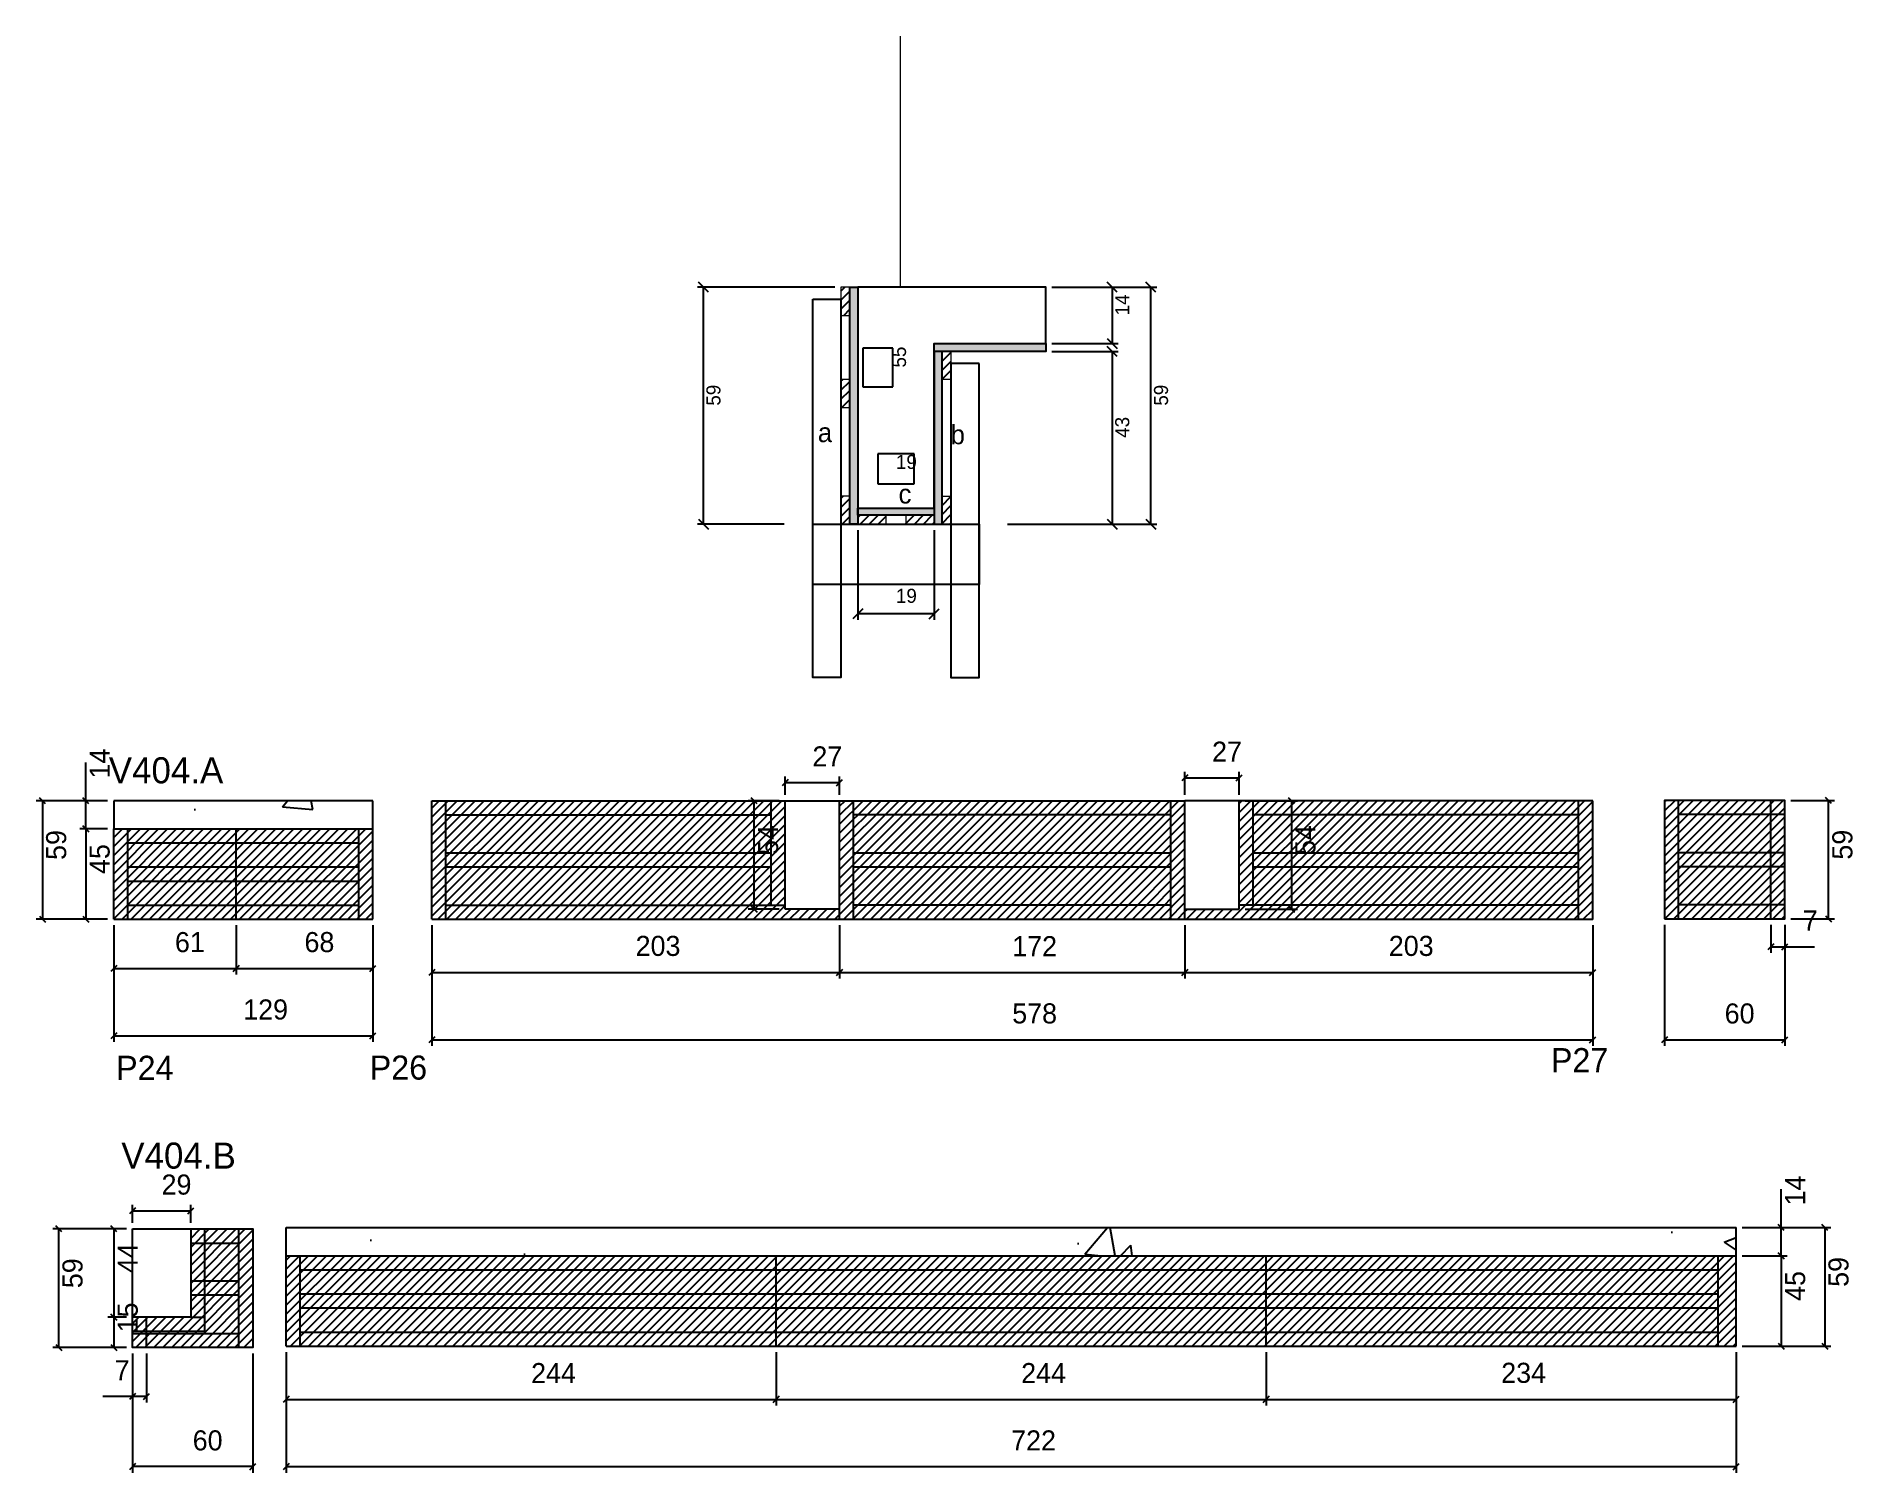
# Model space of a CAD drawing. Header units: metres. Extents: x 8188 to 9093, y 5144 to 5860.
import ezdxf

# ---------------------------------------------------------------- set-up
doc = ezdxf.new("R2010")
doc.units = ezdxf.units.M
for name, color, linetype in [('5', 7, 'Continuous'), ('CONCRETO', 7, 'Continuous'), ('COTA', 7, 'Continuous'), ('Cota Seção (2x)', 7, 'Continuous'), ('detalhes', 7, 'Continuous'), ('Hachura', 7, 'Continuous'), ('Madeira', 7, 'Continuous'), ('Painéis', 7, 'Continuous'), ('REAPROVEITAMENTO', 7, 'Continuous'), ('SARR_2.2x7', 7, 'Continuous'), ('SARR_3.5x7', 7, 'Continuous'), ('Texto Seção', 7, 'Continuous')]:
    doc.layers.add(name, color=color, linetype=linetype)

msp = doc.modelspace()

# ---------------------------------------------------------------- hatches: boundary and pattern name
at = {"layer": 'COTA'}
h = msp.add_hatch(dxfattribs=at)
h.set_pattern_fill('AR-CONC')
h.paths.add_polyline_path([(8355.73, 5479.2), (8226.73, 5479.2), (8226.73, 5465.2), (8355.73, 5465.2), (8355.73, 5479.2)])
h = msp.add_hatch(dxfattribs=at)
h.set_pattern_fill('AR-CONC')
h.paths.add_polyline_path([(9034.57, 5266.53), (9034.57, 5252.53), (8312.57, 5252.53), (8312.57, 5266.53), (9034.57, 5266.53)])
at = {"layer": 'Hachura'}
h = msp.add_hatch(dxfattribs=at)
h.set_pattern_fill('ANSI31')
h.paths.add_polyline_path([(8588.8, 5721), (8593.2, 5721), (8593.2, 5735), (8588.8, 5735), (8588.8, 5721)])
h = msp.add_hatch(color=7, dxfattribs=at)
h.dxf.hatch_style = 1
h.paths.add_polyline_path([(8593.2, 5735), (8597.2, 5735), (8597.2, 5617), (8593.2, 5617), (8593.2, 5735), (8593.2, 5735)])
h = msp.add_hatch(color=7, dxfattribs=at)
h.dxf.hatch_style = 1
h.paths.add_polyline_path([(8635.2, 5703), (8635.2, 5707), (8690.8, 5707), (8690.8, 5703), (8635.2, 5703)])
h = msp.add_hatch(color=7, dxfattribs=at)
h.dxf.hatch_style = 1
h.paths.add_polyline_path([(8639.2, 5703), (8635.2, 5703), (8635.2, 5617), (8639.2, 5617), (8639.2, 5703), (8639.2, 5703)])
h = msp.add_hatch(dxfattribs=at)
h.set_pattern_fill('ANSI31')
h.paths.add_polyline_path([(8643.6, 5689), (8639.2, 5689), (8639.2, 5703), (8643.6, 5703), (8643.6, 5689)])
h = msp.add_hatch(dxfattribs=at)
h.set_pattern_fill('ANSI31')
h.paths.add_polyline_path([(8588.8, 5675.11), (8593.2, 5675.11), (8593.2, 5689.11), (8588.8, 5689.11), (8588.8, 5675.11)])
h = msp.add_hatch(dxfattribs=at)
h.set_pattern_fill('ANSI31')
h.paths.add_polyline_path([(8588.8, 5617), (8593.2, 5617), (8593.2, 5631), (8588.8, 5631), (8588.8, 5617)])
h = msp.add_hatch(color=7, dxfattribs=at)
h.dxf.hatch_style = 1
h.paths.add_polyline_path([(8597.2, 5621.4), (8597.2, 5625), (8635.2, 5625), (8635.2, 5621.4), (8597.2, 5621.4)])
h = msp.add_hatch(dxfattribs=at)
h.set_pattern_fill('ANSI31')
h.paths.add_polyline_path([(8643.6, 5617), (8639.2, 5617), (8639.2, 5631), (8643.6, 5631), (8643.6, 5617)])
h = msp.add_hatch(dxfattribs=at)
h.set_pattern_fill('ANSI31')
h.paths.add_polyline_path([(8597.2, 5617), (8597.2, 5621.4), (8611.2, 5621.4), (8611.2, 5617), (8597.2, 5617)])
h = msp.add_hatch(dxfattribs=at)
h.set_pattern_fill('ANSI31')
h.paths.add_polyline_path([(8635.2, 5617), (8635.2, 5621.4), (8621.2, 5621.4), (8621.2, 5617), (8635.2, 5617)])
at = {"layer": 'REAPROVEITAMENTO'}
h = msp.add_hatch(dxfattribs=at)
h.set_pattern_fill('ANSI31')
h.paths.add_polyline_path([(8588.1, 5425.2), (8561.1, 5425.2), (8561.1, 5479.2), (8385.1, 5479.2), (8385.1, 5420.2), (8588.1, 5420.2), (8588.1, 5425.2)])
h = msp.add_hatch(dxfattribs=at)
h.set_pattern_fill('ANSI31')
h.paths.add_polyline_path([(8760.1, 5420.2), (8760.1, 5479.2), (8588.1, 5479.2), (8588.1, 5420.2), (8760.1, 5420.2)])
h = msp.add_hatch(dxfattribs=at)
h.set_pattern_fill('ANSI31')
h.paths.add_polyline_path([(8787.1, 5425.2), (8760.1, 5425.2), (8760.1, 5420.2), (8963.1, 5420.2), (8963.1, 5479.2), (8787.1, 5479.2), (8787.1, 5425.2), (8787.1, 5425.2)])
h = msp.add_hatch(dxfattribs=at)
h.set_pattern_fill('ANSI31')
h.paths.add_polyline_path([(9058.83, 5420.35), (9058.83, 5479.35), (8998.83, 5479.35), (8998.83, 5420.35), (9058.83, 5420.35), (9058.83, 5420.35)])
h = msp.add_hatch(dxfattribs=at)
h.set_pattern_fill('ANSI31')
h.paths.add_polyline_path([(8355.73, 5420.2), (8355.73, 5465.2), (8226.73, 5465.2), (8226.73, 5420.2), (8355.73, 5420.2), (8355.73, 5420.2)])
h = msp.add_hatch(dxfattribs=at)
h.set_pattern_fill('ANSI31')
h.paths.add_polyline_path([(8265.08, 5265.86), (8265.08, 5221.86), (8236.08, 5221.86), (8236.08, 5206.86), (8296.08, 5206.86), (8296.08, 5265.86), (8265.08, 5265.86)])
h = msp.add_hatch(dxfattribs=at)
h.set_pattern_fill('ANSI31')
h.paths.add_polyline_path([(9034.57, 5207.53), (9034.57, 5252.53), (8312.57, 5252.53), (8312.57, 5207.53), (9034.57, 5207.53)])

# ---------------------------------------------------------------- linework, layer by layer
at = {"layer": 'CONCRETO', "color": 251, "lineweight": 25}
msp.add_lwpolyline([(8690.8, 5707), (8690.8, 5735), (8597.2, 5735), (8597.2, 5707), (8597.2, 5707), (8597.2, 5625), (8635.2, 5625), (8635.2, 5707)], close=True, dxfattribs=at)
at = {"layer": 'COTA', "color": 4, "lineweight": 25}
for p, q in [((8585.8, 5735), (8517.33, 5735)), ((8520.33, 5617), (8520.33, 5735)), ((8693.8, 5735), (8746.18, 5735)), ((8693.8, 5735), (8726.86, 5735)), ((8723.86, 5735), (8723.86, 5707)), ((8743.18, 5617), (8743.18, 5735)), ((8693.8, 5707), (8726.86, 5707)), ((8693.8, 5703), (8726.86, 5703)), ((8723.86, 5703), (8723.86, 5617)), ((8560.6, 5617), (8517.33, 5617)), ((8671.8, 5617), (8746.18, 5617)), ((8671.8, 5617), (8726.86, 5617)), ((8597.2, 5614), (8597.2, 5569.28)), ((8635.2, 5614), (8635.2, 5569.28)), ((8635.2, 5572.28), (8597.2, 5572.28)), ((8212.83, 5479.2), (8212.83, 5498.31)), ((8561.1, 5482.2), (8561.1, 5491.19)), ((8588.1, 5482.2), (8588.1, 5491.19)), ((8760.1, 5482.2), (8760.1, 5493.58)), ((8760.1, 5490.58), (8787.1, 5490.58)), ((8787.1, 5482.2), (8787.1, 5493.58)), ((8588.1, 5488.19), (8561.1, 5488.19)), ((8223.73, 5479.2), (8188.22, 5479.2)), ((8191.22, 5479.2), (8191.22, 5420.2)), ((8223.73, 5479.2), (8209.83, 5479.2)), ((8212.83, 5465.2), (8212.83, 5479.2)), ((8558.1, 5479.2), (8542.66, 5479.2)), ((8545.66, 5425.2), (8545.66, 5479.2)), ((8790.1, 5479.2), (8816.16, 5479.2)), ((8813.16, 5479.2), (8813.16, 5425.2)), ((9061.83, 5479.35), (9083.55, 5479.35)), ((9080.55, 5420.35), (9080.55, 5479.35)), ((8223.73, 5465.2), (8209.83, 5465.2)), ((8223.73, 5465.2), (8209.83, 5465.2)), ((8212.83, 5465.2), (8212.83, 5420.2)), ((8223.73, 5420.2), (8188.22, 5420.2)), ((8223.73, 5420.2), (8209.83, 5420.2)), ((8226.73, 5417.2), (8226.73, 5392.66)), ((8226.73, 5417.2), (8226.73, 5359.12)), ((8287.73, 5417.2), (8287.73, 5392.66)), ((8287.73, 5417.2), (8287.73, 5392.66)), ((8355.73, 5417.2), (8355.73, 5392.66)), ((8355.73, 5417.2), (8355.73, 5359.12)), ((8385.1, 5417.2), (8385.1, 5390.66)), ((8385.1, 5417.2), (8385.1, 5357.12)), ((8558.1, 5425.2), (8542.66, 5425.2)), ((8588.1, 5417.2), (8588.1, 5390.66)), ((8588.1, 5417.2), (8588.1, 5390.66)), ((8760.1, 5417.2), (8760.1, 5390.66)), ((8760.1, 5417.2), (8760.1, 5390.66)), ((8790.1, 5425.2), (8816.16, 5425.2)), ((8963.1, 5417.2), (8963.1, 5390.66)), ((8963.1, 5417.2), (8963.1, 5357.12)), ((8998.83, 5417.35), (8998.83, 5357.12)), ((9051.83, 5417.35), (9051.83, 5403.45)), ((9058.83, 5417.35), (9058.83, 5403.45)), ((9058.83, 5417.35), (9058.83, 5357.12)), ((9061.83, 5420.35), (9083.55, 5420.35)), ((9051.83, 5406.45), (9058.83, 5406.45)), ((9058.83, 5406.45), (9073.56, 5406.45)), ((8226.73, 5395.66), (8287.73, 5395.66)), ((8287.73, 5395.66), (8355.73, 5395.66)), ((8385.1, 5393.66), (8588.1, 5393.66)), ((8588.1, 5393.66), (8760.1, 5393.66)), ((8760.1, 5393.66), (8963.1, 5393.66)), ((8226.73, 5362.12), (8355.73, 5362.12)), ((8385.1, 5360.12), (8963.1, 5360.12)), ((8998.83, 5360.12), (9058.83, 5360.12)), ((9057, 5266.53), (9057, 5285.64)), ((8236.08, 5268.86), (8236.08, 5277.9)), ((8236.08, 5274.9), (8265.08, 5274.9)), ((8265.08, 5268.86), (8265.08, 5277.9)), ((8233.08, 5265.86), (8196.36, 5265.86)), ((8199.36, 5206.86), (8199.36, 5265.86)), ((8233.08, 5265.86), (8223.81, 5265.86)), ((8226.81, 5265.86), (8226.81, 5221.86)), ((9037.57, 5266.53), (9060, 5266.53)), ((9037.57, 5266.53), (9081.62, 5266.53)), ((9057, 5252.53), (9057, 5266.53)), ((9078.62, 5266.53), (9078.62, 5207.53)), ((9037.57, 5252.53), (9060, 5252.53)), ((9037.57, 5252.53), (9060, 5252.53)), ((9057, 5252.53), (9057, 5207.53)), ((8233.08, 5221.86), (8223.81, 5221.86)), ((8233.08, 5221.86), (8223.81, 5221.86)), ((8226.81, 5221.86), (8226.81, 5206.86)), ((8233.08, 5206.86), (8196.36, 5206.86)), ((8233.08, 5206.86), (8223.81, 5206.86)), ((8236.08, 5203.86), (8236.08, 5179.42)), ((8236.08, 5203.86), (8236.08, 5144.45)), ((8243.08, 5203.86), (8243.08, 5179.42)), ((8296.08, 5203.86), (8296.08, 5144.45)), ((8312.57, 5204.53), (8312.57, 5177.99)), ((8312.57, 5204.53), (8312.57, 5144.45)), ((8556.57, 5204.53), (8556.57, 5177.99)), ((8556.57, 5204.53), (8556.57, 5177.99)), ((8800.57, 5204.53), (8800.57, 5177.99)), ((8800.57, 5204.53), (8800.57, 5177.99)), ((9034.57, 5204.53), (9034.57, 5177.99)), ((9034.57, 5204.53), (9034.57, 5144.45)), ((9037.57, 5207.53), (9060, 5207.53)), ((9037.57, 5207.53), (9081.62, 5207.53)), ((8236.08, 5182.42), (8221.35, 5182.42)), ((8243.08, 5182.42), (8236.08, 5182.42)), ((8312.57, 5180.99), (8556.57, 5180.99)), ((8556.57, 5180.99), (8800.57, 5180.99)), ((8800.57, 5180.99), (9034.57, 5180.99)), ((8296.08, 5147.45), (8236.08, 5147.45)), ((8312.57, 5147.45), (9034.57, 5147.45))]:
    msp.add_line(p, q, dxfattribs=at)
at = {"layer": 'COTA', "color": 0, "lineweight": 25}
for p, q in [((8562.6, 5489.69), (8559.6, 5486.69)), ((8586.6, 5486.69), (8589.6, 5489.69)), ((8761.6, 5492.08), (8758.6, 5489.08)), ((8785.6, 5489.08), (8788.6, 5492.08)), ((8192.72, 5477.7), (8189.72, 5480.7)), ((8214.33, 5477.7), (8211.33, 5480.7)), ((8547.16, 5477.7), (8544.16, 5480.7)), ((8814.66, 5477.7), (8811.66, 5480.7)), ((9082.05, 5477.85), (9079.05, 5480.85)), ((8214.33, 5463.7), (8211.33, 5466.7)), ((8211.33, 5466.7), (8214.33, 5463.7)), ((8544.16, 5426.7), (8547.16, 5423.7)), ((8811.66, 5426.7), (8814.66, 5423.7)), ((8189.72, 5421.7), (8192.72, 5418.7)), ((8211.33, 5421.7), (8214.33, 5418.7)), ((9079.05, 5421.85), (9082.05, 5418.85)), ((9053.33, 5407.95), (9050.33, 5404.95)), ((9057.33, 5404.95), (9060.33, 5407.95)), ((8228.23, 5397.16), (8225.23, 5394.16)), ((8286.23, 5394.16), (8289.23, 5397.16)), ((8289.23, 5397.16), (8286.23, 5394.16)), ((8354.23, 5394.16), (8357.23, 5397.16)), ((8386.6, 5395.16), (8383.6, 5392.16)), ((8586.6, 5392.16), (8589.6, 5395.16)), ((8589.6, 5395.16), (8586.6, 5392.16)), ((8761.6, 5395.16), (8758.6, 5392.16)), ((8758.6, 5392.16), (8761.6, 5395.16)), ((8961.6, 5392.16), (8964.6, 5395.16)), ((8228.23, 5363.62), (8225.23, 5360.62)), ((8354.23, 5360.62), (8357.23, 5363.62)), ((8386.6, 5361.62), (8383.6, 5358.62)), ((8961.6, 5358.62), (8964.6, 5361.62)), ((9000.33, 5361.62), (8997.33, 5358.62)), ((9057.33, 5358.62), (9060.33, 5361.62)), ((8237.58, 5276.4), (8234.58, 5273.4)), ((8263.58, 5273.4), (8266.58, 5276.4)), ((8200.86, 5264.36), (8197.86, 5267.36)), ((8228.31, 5264.36), (8225.31, 5267.36)), ((9058.5, 5265.03), (9055.5, 5268.03)), ((9080.12, 5265.03), (9077.12, 5268.03)), ((9058.5, 5251.03), (9055.5, 5254.03)), ((9055.5, 5254.03), (9058.5, 5251.03)), ((8225.31, 5223.36), (8228.31, 5220.36)), ((8228.31, 5220.36), (8225.31, 5223.36)), ((9055.5, 5209.03), (9058.5, 5206.03)), ((9077.12, 5209.03), (9080.12, 5206.03)), ((8197.86, 5208.36), (8200.86, 5205.36)), ((8225.31, 5208.36), (8228.31, 5205.36)), ((8237.58, 5183.92), (8234.58, 5180.92)), ((8241.58, 5180.92), (8244.58, 5183.92)), ((8314.07, 5182.49), (8311.07, 5179.49)), ((8555.07, 5179.49), (8558.07, 5182.49)), ((8558.07, 5182.49), (8555.07, 5179.49)), ((8802.07, 5182.49), (8799.07, 5179.49)), ((8799.07, 5179.49), (8802.07, 5182.49)), ((9033.07, 5179.49), (9036.07, 5182.49)), ((8237.58, 5148.95), (8234.58, 5145.95)), ((8294.58, 5145.95), (8297.58, 5148.95)), ((8314.07, 5148.95), (8311.07, 5145.95)), ((9033.07, 5145.95), (9036.07, 5148.95))]:
    msp.add_line(p, q, dxfattribs=at)
at = {"layer": 'COTA', "color": 241, "lineweight": 25}
for p, q in [((8355.73, 5479.2), (8226.73, 5479.2)), ((8226.73, 5479.2), (8226.73, 5465.2)), ((8355.73, 5465.2), (8355.73, 5479.2)), ((8561.1, 5479.2), (8588.1, 5479.2)), ((8787.1, 5479.2), (8760.1, 5479.2)), ((8236.08, 5221.86), (8236.08, 5265.86)), ((8236.08, 5265.86), (8265.08, 5265.86)), ((8312.57, 5266.53), (9034.57, 5266.53)), ((8312.57, 5252.53), (8312.57, 5266.53)), ((9034.57, 5252.53), (9034.57, 5266.53))]:
    msp.add_line(p, q, dxfattribs=at)
at = {"layer": 'COTA', "color": 0, "lineweight": 25}
for points in [[(8522.83, 5732.5), (8517.83, 5737.5)], [(8726.36, 5732.5), (8721.36, 5737.5)], [(8745.68, 5732.5), (8740.68, 5737.5)], [(8721.36, 5709.5), (8726.36, 5704.5)], [(8726.36, 5700.5), (8721.36, 5705.5)], [(8517.83, 5619.5), (8522.83, 5614.5)], [(8721.36, 5619.5), (8726.36, 5614.5)], [(8740.68, 5619.5), (8745.68, 5614.5)], [(8599.7, 5574.78), (8594.7, 5569.78)], [(8632.7, 5569.78), (8637.7, 5574.78)]]:
    msp.add_lwpolyline(points, dxfattribs=at)
at = {"layer": 'Cota Seção (2x)', "color": 180, "lineweight": 25}
for p, q in [((8614.72, 5704.67), (8599.72, 5704.67)), ((8599.72, 5704.67), (8599.72, 5685.34)), ((8614.72, 5685.34), (8614.72, 5704.67)), ((8599.72, 5685.34), (8614.72, 5685.34)), ((8625.2, 5652), (8607.2, 5652)), ((8607.2, 5652), (8607.2, 5637)), ((8625.2, 5637), (8625.2, 5652)), ((8607.2, 5637), (8625.2, 5637))]:
    msp.add_line(p, q, dxfattribs=at)
at = {"layer": 'Madeira', "color": 126, "lineweight": 18}
for points in [[(8588.8, 5721), (8593.2, 5721), (8593.2, 5735), (8588.8, 5735)], [(8643.6, 5689), (8639.2, 5689), (8639.2, 5703), (8643.6, 5703)], [(8588.8, 5675.11), (8593.2, 5675.11), (8593.2, 5689.11), (8588.8, 5689.11)], [(8588.8, 5617), (8593.2, 5617), (8593.2, 5631), (8588.8, 5631)], [(8643.6, 5617), (8639.2, 5617), (8639.2, 5631), (8643.6, 5631)], [(8597.2, 5617), (8597.2, 5621.4), (8611.2, 5621.4), (8611.2, 5617)], [(8635.2, 5617), (8635.2, 5621.4), (8621.2, 5621.4), (8621.2, 5617)]]:
    msp.add_lwpolyline(points, close=True, dxfattribs=at)
at = {"layer": 'Painéis', "color": 200, "lineweight": 25}
for p, q in [((8385.1, 5479.2), (8561.1, 5479.2)), ((8385.1, 5420.2), (8385.1, 5479.2)), ((8561.1, 5425.2), (8561.1, 5479.2)), ((8588.1, 5420.2), (8588.1, 5479.2)), ((8588.1, 5479.2), (8760.1, 5479.2)), ((8760.1, 5420.2), (8760.1, 5479.2)), ((8963.1, 5479.2), (8787.1, 5479.2)), ((8787.1, 5425.2), (8787.1, 5479.2)), ((8963.1, 5420.2), (8963.1, 5479.2)), ((8226.73, 5465.2), (8355.73, 5465.2)), ((8226.73, 5420.2), (8226.73, 5465.2)), ((8287.73, 5420.2), (8287.73, 5465.2)), ((8355.73, 5420.2), (8355.73, 5465.2)), ((8226.73, 5420.2), (8355.73, 5420.2)), ((8385.1, 5420.2), (8963.1, 5420.2)), ((8588.1, 5425.2), (8561.1, 5425.2)), ((8760.1, 5425.2), (8787.1, 5425.2)), ((8265.08, 5265.86), (8265.08, 5221.86)), ((8312.57, 5252.53), (9034.57, 5252.53)), ((8312.57, 5207.53), (8312.57, 5252.53)), ((8556.57, 5207.53), (8556.57, 5252.53)), ((8800.57, 5207.53), (8800.57, 5252.53)), ((9034.57, 5207.53), (9034.57, 5252.53)), ((8265.08, 5221.86), (8236.08, 5221.86)), ((8312.57, 5207.53), (9034.57, 5207.53))]:
    msp.add_line(p, q, dxfattribs=at)
for points in [[(8593.2, 5735), (8597.2, 5735), (8597.2, 5617), (8593.2, 5617)], [(8635.2, 5703), (8635.2, 5707), (8690.8, 5707), (8690.8, 5703)], [(8639.2, 5703), (8635.2, 5703), (8635.2, 5617), (8639.2, 5617)], [(8597.2, 5621.4), (8597.2, 5625), (8635.2, 5625), (8635.2, 5621.4)], [(8998.83, 5420.35), (9058.83, 5420.35), (9058.83, 5479.35), (8998.83, 5479.35)]]:
    msp.add_lwpolyline(points, close=True, dxfattribs=at)
msp.add_lwpolyline([(8265.08, 5265.86), (8296.08, 5265.86), (8296.08, 5206.86), (8236.08, 5206.86), (8236.08, 5221.86)], dxfattribs=at)
at = {"layer": 'SARR_2.2x7', "color": 40, "lineweight": 25}
for p, q in [((8392.1, 5420.2), (8392.1, 5479.2)), ((8392.1, 5472.2), (8554.1, 5472.2)), ((8554.1, 5427.2), (8554.1, 5479.2)), ((8595.1, 5420.2), (8595.1, 5479.2)), ((8753.1, 5472.2), (8595.1, 5472.2)), ((8753.1, 5420.2), (8753.1, 5479.2)), ((8794.1, 5427.2), (8794.1, 5479.2)), ((8956.1, 5472.2), (8794.1, 5472.2)), ((8956.1, 5420.2), (8956.1, 5479.2)), ((9005.83, 5420.35), (9005.83, 5479.35)), ((9058.83, 5472.35), (9005.83, 5472.35)), ((9051.83, 5420.35), (9051.83, 5479.35)), ((8233.73, 5420.2), (8233.73, 5465.2)), ((8348.73, 5420.2), (8348.73, 5465.2)), ((8233.73, 5458.2), (8287.73, 5458.2)), ((8287.73, 5458.2), (8348.73, 5458.2)), ((8392.1, 5453.27), (8554.1, 5453.27)), ((8595.1, 5453.2), (8753.1, 5453.2)), ((8794.1, 5453.2), (8956.1, 5453.2)), ((9005.83, 5453.35), (9058.83, 5453.35)), ((8233.73, 5446.2), (8287.73, 5446.2)), ((8287.73, 5446.2), (8348.73, 5446.2)), ((8392.1, 5446.27), (8554.1, 5446.27)), ((8595.1, 5446.2), (8753.1, 5446.2)), ((8794.1, 5446.2), (8956.1, 5446.2)), ((9005.83, 5446.35), (9058.83, 5446.35)), ((8233.73, 5439.2), (8287.73, 5439.2)), ((8287.73, 5439.2), (8348.73, 5439.2)), ((8233.73, 5427.2), (8287.73, 5427.2)), ((8287.73, 5427.2), (8348.73, 5427.2)), ((8392.1, 5427.2), (8561.1, 5427.2)), ((8753.1, 5427.2), (8595.1, 5427.2)), ((8956.1, 5427.2), (8787.1, 5427.2)), ((9058.83, 5427.35), (9005.83, 5427.35)), ((8272.08, 5221.86), (8272.08, 5265.86)), ((8289.08, 5206.86), (8289.08, 5265.86)), ((8265.08, 5258.86), (8289.08, 5258.86)), ((8319.57, 5207.53), (8319.57, 5252.53)), ((8319.57, 5245.53), (8556.57, 5245.53)), ((8556.57, 5245.53), (8800.57, 5245.53)), ((8800.57, 5245.53), (9025.57, 5245.53)), ((9025.57, 5207.53), (9025.57, 5252.53)), ((8289.08, 5239.86), (8265.08, 5239.86)), ((8289.08, 5232.86), (8265.08, 5232.86)), ((8319.57, 5233.53), (8556.62, 5233.53)), ((8556.57, 5233.53), (8800.57, 5233.53)), ((8800.57, 5233.53), (9025.57, 5233.53)), ((8243.08, 5206.85), (8243.08, 5221.86)), ((8265.08, 5221.86), (8272.08, 5221.86)), ((8272.08, 5214.86), (8272.08, 5221.86)), ((8319.57, 5226.53), (8556.62, 5226.53)), ((8556.57, 5226.53), (8800.57, 5226.53)), ((8800.57, 5226.53), (9025.57, 5226.53)), ((8272.08, 5214.86), (8236.08, 5214.86)), ((8236.08, 5213.86), (8289.08, 5213.86)), ((8319.57, 5214.53), (8556.57, 5214.53)), ((8556.57, 5214.53), (8800.57, 5214.53)), ((8800.57, 5214.53), (9025.57, 5214.53))]:
    msp.add_line(p, q, dxfattribs=at)
at = {"layer": 'SARR_3.5x7', "color": 81, "lineweight": 25}
for points in [[(8574.8, 5729), (8588.8, 5729), (8588.8, 5540.53), (8574.8, 5540.53)], [(8657.6, 5697), (8643.6, 5697), (8643.6, 5540.53), (8657.6, 5540.53)], [(8574.8, 5617), (8657.6, 5617), (8657.6, 5586.95), (8574.8, 5586.95)]]:
    msp.add_lwpolyline(points, close=True, dxfattribs=at)
at = {"layer": 'Texto Seção', "color": 252, "lineweight": 15}
msp.add_line((8618.4, 5735), (8618.4, 5860), dxfattribs=at)

# ---------------------------------------------------------------- texts
at = {"layer": '5', "color": 5, "lineweight": 25}
for s, rotation, p in [('P27', 0.00004, (8942.32, 5343.96)), ('P24', 359.99996, (8227.96, 5340.15)), ('P26', 0.00004, (8354.22, 5340.26))]:
    msp.add_text(s, height=12, rotation=rotation, dxfattribs=at).set_placement(p)
at = {"layer": 'COTA', "color": 1, "lineweight": 25}
for s, p in [('14', (8732.36, 5721)), ('59', (8528.83, 5676)), ('59', (8751.68, 5676)), ('43', (8732.36, 5660))]:
    msp.add_text(s, height=7, rotation=90, dxfattribs=at).set_placement(p)
msp.add_text('19', height=7, dxfattribs=at).set_placement((8616.2, 5577.78))
at = {"layer": 'COTA', "color": 240, "lineweight": 25}
for s, p in [('27', (8773.6, 5498.65)), ('27', (8574.6, 5496.27)), ('7', (9067.69, 5414.52)), ('61', (8257.23, 5403.76)), ('68', (8321.73, 5403.78)), ('203', (8486.6, 5401.88)), ('172', (8674.1, 5401.73)), ('203', (8861.6, 5401.88)), ('129', (8291.23, 5370.21)), ('578', (8674.1, 5368.25)), ('60', (9028.83, 5368.22)), ('29', (8250.58, 5282.98)), ('7', (8227.21, 5190.49)), ('244', (8434.57, 5189.06)), ('244', (8678.57, 5189.06)), ('234', (8917.57, 5189.21)), ('60', (8266.08, 5155.55)), ('722', (8673.57, 5155.52))]:
    msp.add_text(s, height=10, dxfattribs=at).set_placement(p)
for s, p in [('14', (8224.76, 5490.26)), ('59', (8203.08, 5449.7)), ('54', (8557.55, 5452.2)), ('54', (8825.05, 5452.2)), ('59', (9092.41, 5449.85)), ('45', (8224.72, 5442.7)), ('14', (9068.93, 5277.58)), ('44', (8238.73, 5243.86)), ('59', (8211.22, 5236.36)), ('59', (9090.48, 5237.03)), ('45', (9068.89, 5230.03)), ('15', (8238.7, 5214.36))]:
    msp.add_text(s, height=10, rotation=90, dxfattribs=at).set_placement(p)
at = {"layer": 'Cota Seção (2x)', "color": 1, "lineweight": 25}
msp.add_text('55', height=7, rotation=90, dxfattribs=at).set_placement((8621.22, 5695))
msp.add_text('19', height=7, dxfattribs=at).set_placement((8616.2, 5644.5))
at = {"layer": 'detalhes', "color": 4, "lineweight": 25}
for s, p in [('a', (8577.31, 5657.84)), ('b', (8643.41, 5656.78)), ('c', (8617.5, 5627.24))]:
    msp.add_text(s, height=9.6, dxfattribs=at).set_placement(p)
at = {"layer": 'Texto Seção', "color": 7, "lineweight": 15}
for s, p in [('V404.A', (8224.29, 5487.87)), ('V404.B', (8230.52, 5295.91))]:
    msp.add_text(s, height=13, dxfattribs=at).set_placement(p)

doc.saveas('drawing.dxf')
